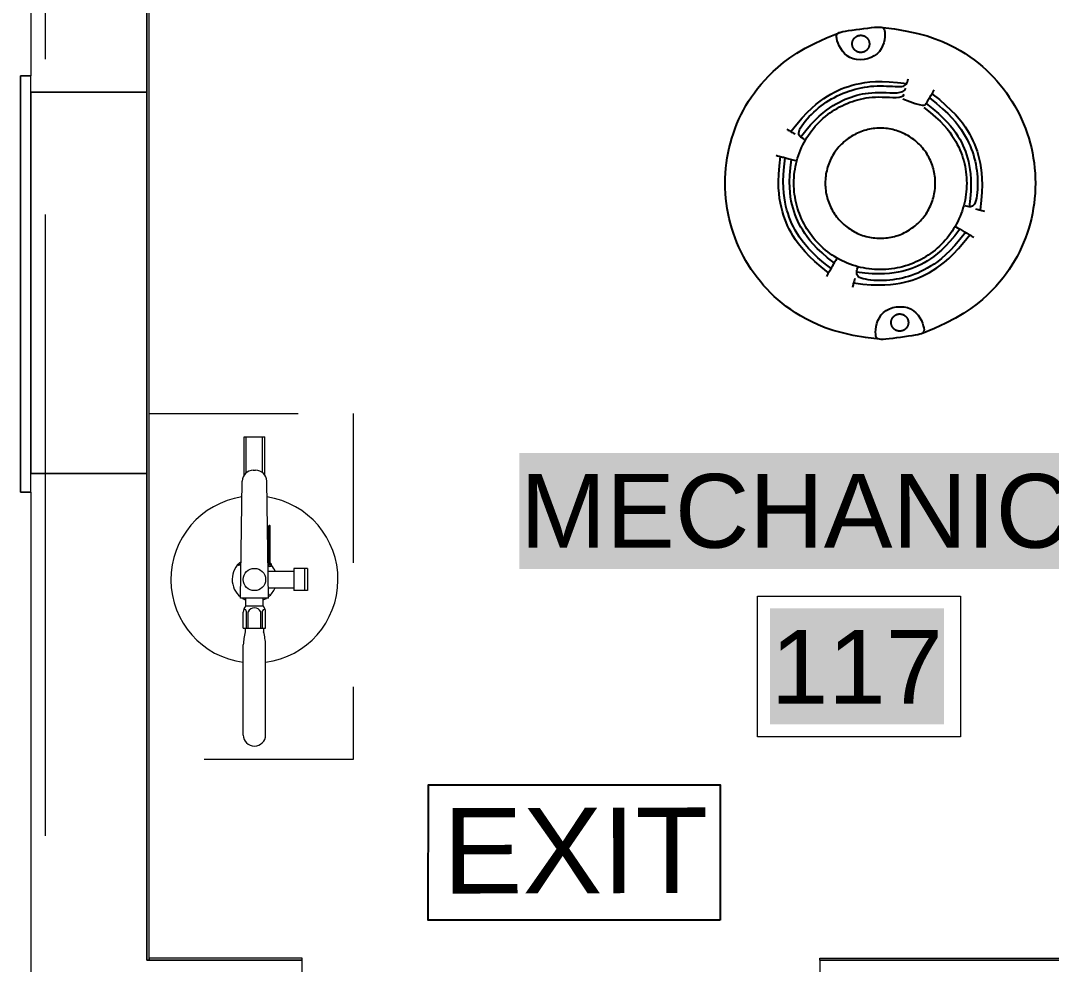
# Model space of a CAD drawing. Header units: inches. Extents: x 0.9 to 36.3, y 0.7 to 23.3.
# Drawn here: x 17.311 to 18.14, y 6.19 to 6.949 of the extents above; entities that cross this region are included whole.
import ezdxf

# ---------------------------------------------------------------- set-up
doc = ezdxf.new("R2010")
doc.units = ezdxf.units.IN
doc.linetypes.add('ACAD_ISO02W100', pattern=[15, 12, -3])
doc.layers.get('0').update_dxf_attribs({"color": 1})
doc.layers.add('Boarder for name', color=7, linetype='Continuous', lineweight=5, true_color=0x777777)
doc.layers.add('PDF_Geometry', color=7, linetype='Continuous', lineweight=9, true_color=0x777777)
for name, color, linetype in [('EXIT', 10, 'Continuous'), ('PDF_Text', 7, 'Continuous'), ('Smoke Detector', 40, 'Continuous')]:
    doc.layers.add(name, color=color, linetype=linetype)
doc.layers.add('Fire Extinguisher', color=12, linetype='Continuous', lineweight=15)
doc.layers.add('PDF_Solid Fills', color=7, linetype='Continuous', true_color=0xffffff)
doc.styles.add('PDF Arial', font='arial.ttf')
doc.styles.get("Standard").update_dxf_attribs({"font": 'arial.ttf'})

# ---------------------------------------------------------------- blocks, each defined once
blk = doc.blocks.new('Fire Extinguisher_top_dwgmodels.com')
at = {"color": 0}
for p, q in [((-111.65, 8), (-46.96, 8)), ((-34.87, 8), (-34.87, -8)), ((-34.87, 8), (-23.48, 8)), ((-13.51, -10), (-13.51, 10)), ((-13.51, 10), (70.6, 8.86)), ((10.31, 9.68), (10.31, 11.5)), ((10.66, 9.67), (10.66, 11.5)), ((74.98, 7.47), (102.49, 7.47)), ((102.49, 7.47), (102.49, -7.47)), ((-34.94, 6.6), (-37.6, 6.6)), ((-34.87, 4.55), (-23.19, 4.55)), ((-34.75, 5.68), (-23.19, 5.68)), ((-18.87, 6.28), (-18.87, -6.28)), ((-18.87, 6.28), (-13.51, 6.28)), ((76.72, 5.87), (102.49, 5.87)), ((78.49, 0.86), (78.49, -0.86)), ((-34.94, -6.6), (-37.6, -6.6)), ((-34.87, -4.55), (-23.19, -4.55)), ((-34.75, -5.68), (-23.19, -5.68)), ((-18.87, -6.28), (-13.51, -6.28)), ((76.72, -5.87), (102.49, -5.87)), ((-111.65, -8), (-46.96, -8)), ((-34.87, -8), (-23.48, -8)), ((-13.51, -10), (70.6, -8.86)), ((-6, -9.9), (-6, -28.4)), ((6, -9.73), (6, -28.4)), ((10.31, -9.69), (10.31, -9.68)), ((10.66, -9.93), (10.66, -9.67)), ((10.78, -10.15), (10.98, -9.86)), ((10.91, -10.42), (38.51, -10.42)), ((10.91, -11.22), (38.51, -11.22)), ((74.98, -7.47), (102.49, -7.47)), ((-8, -38), (-8, -28.4)), ((8, -28.4), (-8, -28.4)), ((8, -38), (8, -28.4)), ((-8, -36.1), (8, -36.1)), ((8, -38), (-8, -38))]:
    blk.add_line(p, q, dxfattribs=at)
blk.add_circle((0, 0), 8, dxfattribs=at)
for centre, radius, start, end in [((0, 0), 60, 8.63634, 172.33774), ((0, 0), 16, 37.06115, 141.38095), ((-111.65, 0), 8, 90, 270), ((-48.91, -37.02), 45.07, 75.45516, 87.51639), ((-23.63, 0.55), 7.45, 50.21268, 88.81165), ((-23.25, 7.65), 1.98, 271.9881, 358.95264), ((0, 0), 16, 147.62977, 156.90324), ((10.49, 11.46), 0.177, 14.08515, 165.91485), ((70.49, 0.86), 8, 0, 89.22105), ((-25.55, 0), 5.13, 297.45336, 62.54664), ((-48.91, 37.02), 45.07, 272.48361, 284.54484), ((-23.63, -0.55), 7.45, 271.18835, 309.78732), ((-23.25, -7.65), 1.98, 1.04736, 88.0119), ((0, 0), 16, 203.09676, 212.37023), ((70.49, -0.86), 8, 270.77895, 0), ((0, 0), 60, 187.66226, 351.36366), ((0, 0), 16, 218.61905, 247.97569), ((-11.23, -9.92), 0.819, 184.1848, 357.37311), ((0, 0), 16, 292.02431, 310.05582), ((10.49, -11.01), 1.25, 101.81013, 350.17322), ((10.49, -11.01), 0.907, 90, 346.38439), ((10.21, -9.68), 0.107, 282.29411, 2.93082), ((10.44, -9.88), 0.229, 277.22721, 346.97369), ((11.11, -10.82), 0.447, 116.56505, 243.43495), ((0, 0), 16, 312.00128, 315.45352), ((10.49, -11.01), 0.907, 40.29761, 70.77738), ((10.49, -11.01), 1.25, 27.96289, 66.6982), ((0, 0), 16, 319.34614, 322.93885), ((38.31, -10.82), 0.447, 296.56505, 63.43495)]:
    blk.add_arc(centre, radius, start, end, dxfattribs=at)

msp = doc.modelspace()

# ---------------------------------------------------------------- linework, layer by layer
at = {"layer": 'Boarder for name', "linetype": 'ByBlock'}
msp.add_lwpolyline([(17.90403, 6.48607), (18.06736, 6.48607), (18.06736, 6.37274), (17.90403, 6.37274)], close=True, dxfattribs=at)
at = {"layer": 'EXIT', "linetype": 'ByBlock', "ltscale": 0.001}
msp.add_lwpolyline([(17.87381, 6.22542), (17.639, 6.22542), (17.63915, 6.33408), (17.87396, 6.33408)], close=True, dxfattribs=at)
at = {"layer": 'Fire Extinguisher', "linetype": 'ACAD_ISO02W100', "ltscale": 0.01}
msp.add_lwpolyline([(17.41429, 6.35461), (17.41429, 6.63291), (17.57856, 6.63291), (17.57856, 6.35461)], close=True, dxfattribs=at)
at = {"layer": 'PDF_Geometry', "linetype": 'ByBlock'}
for points in [[(18.62258, 8.81631), (18.57258, 8.81631), (18.57258, 8.69298), (17.81761, 8.69298), (17.81761, 8.64465), (18.57258, 8.64465), (18.57258, 7.36137), (17.41262, 7.36137), (17.41262, 7.4947), (17.3193, 7.4947), (17.3193, 6.90472)], [(17.3193, 6.56973), (17.3193, 6.19308), (17.3193, 6.09975), (17.53762, 6.09975), (17.53762, 6.19308), (17.41262, 6.19308), (17.41262, 7.31137), (18.57258, 7.31137), (18.57258, 6.19308), (17.95427, 6.19308), (17.95427, 6.09975), (18.78757, 6.09975)], [(18.57091, 7.3097), (17.41262, 7.3097), (17.41262, 6.19308), (17.41262, 7.31137), (17.41262, 6.19308)], [(17.53762, 6.19308), (17.53762, 6.19475), (17.41429, 6.19475), (17.41429, 6.19308), (17.41262, 6.19308), (17.41429, 6.19308), (17.41429, 6.19475), (17.41429, 7.30804), (18.57091, 7.30804)], [(17.33096, 6.91805), (17.33096, 7.04305)], [(17.3193, 6.56973), (17.31096, 6.56973), (17.31096, 6.90472), (17.3193, 6.90472)], [(17.3193, 6.89139), (17.41262, 6.89139), (17.3193, 6.89139), (17.3193, 6.58473), (17.41262, 6.58473), (17.3193, 6.58473)], [(17.41262, 6.58473), (17.41262, 6.89139), (17.41262, 6.58473)], [(17.33096, 6.29308), (17.33096, 6.79306)], [(17.41262, 6.19308), (17.53762, 6.19308), (17.41262, 6.19308)], [(17.53762, 6.19308), (17.53762, 6.19308)], [(18.57258, 6.19308), (17.95427, 6.19308), (17.95427, 6.19475), (18.57091, 6.19475)], [(18.57258, 6.19308), (17.95427, 6.19308), (18.57091, 6.19308)], [(17.95427, 6.19308), (17.95427, 6.19308)]]:
    msp.add_lwpolyline(points, dxfattribs=at)
for points in [[(17.3193, 6.56973), (17.3193, 6.90472), (17.31096, 6.90472), (17.31096, 6.56973)], [(17.31096, 6.59473), (17.31096, 6.88139)], [(17.41262, 6.88139), (17.41262, 6.59473)]]:
    msp.add_lwpolyline(points, close=True, dxfattribs=at)
at = {"layer": 'PDF_Solid Fills', "linetype": 'ByBlock', "transparency": 33554559}
for points in [[(17.71237, 6.50774), (18.25568, 6.50774), (17.71237, 6.60107), (18.25568, 6.60107)], [(17.91403, 6.38274), (18.05402, 6.38274), (17.91403, 6.47607), (18.05402, 6.47607)]]:
    msp.add_solid(points, dxfattribs=at)
at = {"layer": 'Smoke Detector', "linetype": 'ByBlock'}
for points in [[(18.00022, 6.92222), (17.99797, 6.92057), (17.99541, 6.91927), (17.99262, 6.91832), (17.98969, 6.91775), (17.9867, 6.91755), (17.98376, 6.91774), (17.98095, 6.91833), (17.97836, 6.91934), (17.97606, 6.92076), (17.97406, 6.92251), (17.97235, 6.92449), (17.97092, 6.92662), (17.96975, 6.92879), (17.96885, 6.93091), (17.96819, 6.93289), (17.96776, 6.93463), (17.96757, 6.93605), (17.96763, 6.93719), (17.96797, 6.93809), (17.96862, 6.93879), (17.96959, 6.93934), (17.97092, 6.93979), (17.97264, 6.94018), (17.97477, 6.94056), (17.97731, 6.94097), (17.98017, 6.9414), (17.98326, 6.94184), (17.98646, 6.94227), (17.98966, 6.94268), (17.99275, 6.94305), (17.99564, 6.94338), (17.99819, 6.94364), (18.00035, 6.94383), (18.00211, 6.94389), (18.00351, 6.9438), (18.00459, 6.94352), (18.0054, 6.94301), (18.00596, 6.94224), (18.00631, 6.94115), (18.00649, 6.93973), (18.00653, 6.93794), (18.00641, 6.93586), (18.00608, 6.93357), (18.00552, 6.93117), (18.00469, 6.92875), (18.00355, 6.92639), (18.00207, 6.92418)], [(17.99057, 6.93631), (17.99076, 6.93619), (17.99095, 6.93607), (17.99114, 6.93594), (17.99132, 6.93581), (17.9915, 6.93567), (17.99167, 6.93552), (17.99184, 6.93537), (17.992, 6.93521), (17.99216, 6.93505), (17.99231, 6.93488), (17.99246, 6.93471), (17.9926, 6.93453), (17.99273, 6.93435), (17.99286, 6.93416), (17.99299, 6.93397), (17.9931, 6.93378), (17.99321, 6.93358), (17.99332, 6.93338), (17.99341, 6.93317), (17.9935, 6.93296), (17.99359, 6.93275), (17.99366, 6.93254), (17.99373, 6.93233), (17.99379, 6.93211), (17.99385, 6.93189), (17.9939, 6.93167), (17.99394, 6.93144), (17.99397, 6.93122), (17.994, 6.93099), (17.99401, 6.93077), (17.99403, 6.93054), (17.99403, 6.93032), (17.99403, 6.93009), (17.99401, 6.92986), (17.994, 6.92964), (17.99397, 6.92941), (17.99394, 6.92919), (17.9939, 6.92897), (17.99385, 6.92875), (17.99379, 6.92853), (17.99373, 6.92831), (17.99366, 6.92809), (17.99359, 6.92788), (17.9935, 6.92767), (17.99341, 6.92746), (17.99332, 6.92726), (17.99321, 6.92706), (17.9931, 6.92686), (17.99299, 6.92666), (17.99286, 6.92647), (17.99273, 6.92629), (17.9926, 6.9261), (17.99246, 6.92593), (17.99231, 6.92575), (17.99216, 6.92559), (17.992, 6.92542), (17.99184, 6.92527), (17.99167, 6.92511), (17.9915, 6.92497), (17.99132, 6.92483), (17.99114, 6.92469), (17.99095, 6.92456), (17.99076, 6.92444), (17.99057, 6.92432), (17.99037, 6.92421), (17.99017, 6.92411), (17.98997, 6.92401), (17.98976, 6.92392), (17.98955, 6.92384), (17.98933, 6.92376), (17.98912, 6.9237), (17.9889, 6.92363), (17.98868, 6.92358), (17.98846, 6.92353), (17.98824, 6.92349), (17.98801, 6.92346), (17.98779, 6.92343), (17.98756, 6.92341), (17.98734, 6.9234), (17.98711, 6.9234), (17.98688, 6.9234), (17.98666, 6.92341), (17.98643, 6.92343), (17.98621, 6.92346), (17.98598, 6.92349), (17.98576, 6.92353), (17.98554, 6.92358), (17.98532, 6.92363), (17.9851, 6.9237), (17.98489, 6.92376), (17.98467, 6.92384), (17.98446, 6.92392), (17.98425, 6.92401), (17.98405, 6.92411), (17.98385, 6.92421), (17.98365, 6.92432), (17.98346, 6.92444), (17.98327, 6.92456), (17.98308, 6.92469), (17.9829, 6.92483), (17.98272, 6.92497), (17.98255, 6.92511), (17.98238, 6.92527), (17.98222, 6.92542), (17.98206, 6.92559), (17.98191, 6.92575), (17.98176, 6.92593), (17.98162, 6.9261), (17.98149, 6.92629), (17.98136, 6.92647), (17.98123, 6.92666), (17.98112, 6.92686), (17.98101, 6.92706), (17.9809, 6.92726), (17.98081, 6.92746), (17.98072, 6.92767), (17.98063, 6.92788), (17.98056, 6.92809), (17.98049, 6.92831), (17.98043, 6.92853), (17.98037, 6.92875), (17.98032, 6.92897), (17.98028, 6.92919), (17.98025, 6.92941), (17.98022, 6.92964), (17.98021, 6.92986), (17.98019, 6.93009), (17.98019, 6.93032), (17.98019, 6.93054), (17.98021, 6.93077), (17.98022, 6.93099), (17.98025, 6.93122), (17.98028, 6.93144), (17.98032, 6.93167), (17.98037, 6.93189), (17.98043, 6.93211), (17.98049, 6.93233), (17.98056, 6.93254), (17.98063, 6.93275), (17.98072, 6.93296), (17.98081, 6.93317), (17.9809, 6.93338), (17.98101, 6.93358), (17.98112, 6.93378), (17.98123, 6.93397), (17.98136, 6.93416), (17.98149, 6.93435), (17.98162, 6.93453), (17.98176, 6.93471), (17.98191, 6.93488), (17.98206, 6.93505), (17.98222, 6.93521), (17.98238, 6.93537), (17.98255, 6.93552), (17.98272, 6.93567), (17.9829, 6.93581), (17.98308, 6.93594), (17.98327, 6.93607), (17.98346, 6.93619), (17.98365, 6.93631), (17.98385, 6.93642), (17.98405, 6.93652), (17.98425, 6.93662), (17.98446, 6.93671), (17.98467, 6.93679), (17.98489, 6.93687), (17.9851, 6.93694), (17.98532, 6.937), (17.98554, 6.93706), (17.98576, 6.9371), (17.98598, 6.93714), (17.98621, 6.93718), (17.98643, 6.9372), (17.98666, 6.93722), (17.98688, 6.93723), (17.98711, 6.93724), (17.98734, 6.93723), (17.98756, 6.93722), (17.98779, 6.9372), (17.98801, 6.93718), (17.98824, 6.93714), (17.98846, 6.9371), (17.98868, 6.93706), (17.9889, 6.937), (17.98912, 6.93694), (17.98933, 6.93687), (17.98955, 6.93679), (17.98976, 6.93671), (17.98997, 6.93662), (17.99017, 6.93652), (17.99037, 6.93642)], [(17.96002, 6.82968), (17.95966, 6.82827), (17.95936, 6.82685), (17.9591, 6.82543), (17.95889, 6.824), (17.95872, 6.82256), (17.9586, 6.82111), (17.95853, 6.81966), (17.95851, 6.81822), (17.95853, 6.81677), (17.9586, 6.81532), (17.95872, 6.81388), (17.95889, 6.81244), (17.9591, 6.811), (17.95936, 6.80958), (17.95966, 6.80816), (17.96002, 6.80675), (17.96041, 6.80536), (17.96086, 6.80398), (17.96135, 6.80262), (17.96188, 6.80127), (17.96245, 6.79994), (17.96307, 6.79863), (17.96374, 6.79734), (17.96444, 6.79607), (17.96518, 6.79483), (17.96597, 6.79361), (17.9668, 6.79242), (17.96766, 6.79126), (17.96856, 6.79012), (17.9695, 6.78902), (17.97047, 6.78794), (17.97148, 6.7869), (17.97252, 6.7859), (17.97359, 6.78492), (17.9747, 6.78398), (17.97583, 6.78308), (17.977, 6.78222), (17.97819, 6.7814), (17.97941, 6.78061), (17.98065, 6.77987), (17.98192, 6.77916), (17.9832, 6.7785), (17.98451, 6.77788), (17.98584, 6.7773), (17.98719, 6.77677), (17.98856, 6.77628), (17.98994, 6.77584), (17.99133, 6.77544), (17.99273, 6.77509), (17.99415, 6.77478), (17.99558, 6.77452), (17.99701, 6.77431), (17.99845, 6.77415), (17.99989, 6.77403), (18.00134, 6.77396), (18.00279, 6.77393), (18.00424, 6.77396), (18.00569, 6.77403), (18.00713, 6.77415), (18.00857, 6.77431), (18.01, 6.77452), (18.01143, 6.77478), (18.01285, 6.77509), (18.01425, 6.77544), (18.01565, 6.77584), (18.01702, 6.77628), (18.01839, 6.77677), (18.01974, 6.7773), (18.02107, 6.77788), (18.02238, 6.7785), (18.02367, 6.77916), (18.02493, 6.77987), (18.02617, 6.78061), (18.02739, 6.7814), (18.02858, 6.78222), (18.02975, 6.78308), (18.03088, 6.78398), (18.03199, 6.78492), (18.03306, 6.7859), (18.0341, 6.7869), (18.03511, 6.78794), (18.03608, 6.78902), (18.03702, 6.79012), (18.03792, 6.79126), (18.03879, 6.79242), (18.03961, 6.79361), (18.0404, 6.79483), (18.04114, 6.79607), (18.04184, 6.79734), (18.04251, 6.79863), (18.04313, 6.79994), (18.0437, 6.80127), (18.04423, 6.80262), (18.04472, 6.80398), (18.04517, 6.80536), (18.04556, 6.80675), (18.04592, 6.80816), (18.04622, 6.80958), (18.04648, 6.811), (18.04669, 6.81244), (18.04686, 6.81388), (18.04698, 6.81532), (18.04705, 6.81677), (18.04707, 6.81822), (18.04705, 6.81966), (18.04698, 6.82111), (18.04686, 6.82256), (18.04669, 6.824), (18.04648, 6.82543), (18.04622, 6.82685), (18.04592, 6.82827), (18.04556, 6.82968), (18.04517, 6.83107), (18.04472, 6.83245), (18.04423, 6.83381), (18.0437, 6.83516), (18.04313, 6.83649), (18.04251, 6.8378), (18.04184, 6.83909), (18.04114, 6.84036), (18.0404, 6.8416), (18.03961, 6.84282), (18.03879, 6.84401), (18.03792, 6.84517), (18.03702, 6.84631), (18.03608, 6.84741), (18.03511, 6.84849), (18.0341, 6.84953), (18.03306, 6.85054), (18.03199, 6.85151), (18.03088, 6.85245), (18.02975, 6.85335), (18.02858, 6.85421), (18.02739, 6.85504), (18.02617, 6.85582), (18.02493, 6.85657), (18.02367, 6.85727), (18.02238, 6.85793), (18.02107, 6.85855), (18.01974, 6.85913), (18.01839, 6.85966), (18.01702, 6.86015), (18.01565, 6.86059), (18.01425, 6.86099), (18.01285, 6.86134), (18.01143, 6.86165), (18.01, 6.86191), (18.00857, 6.86212), (18.00713, 6.86229), (18.00569, 6.8624), (18.00424, 6.86248), (18.00279, 6.8625), (18.00134, 6.86248), (17.99989, 6.8624), (17.99845, 6.86229), (17.99701, 6.86212), (17.99558, 6.86191), (17.99415, 6.86165), (17.99273, 6.86134), (17.99133, 6.86099), (17.98994, 6.86059), (17.98856, 6.86015), (17.98719, 6.85966), (17.98584, 6.85913), (17.98451, 6.85855), (17.9832, 6.85793), (17.98192, 6.85727), (17.98065, 6.85657), (17.97941, 6.85582), (17.97819, 6.85504), (17.977, 6.85421), (17.97583, 6.85335), (17.9747, 6.85245), (17.97359, 6.85151), (17.97252, 6.85054), (17.97148, 6.84953), (17.97047, 6.84849), (17.9695, 6.84741), (17.96856, 6.84631), (17.96766, 6.84517), (17.9668, 6.84401), (17.96597, 6.84282), (17.96518, 6.8416), (17.96444, 6.84036), (17.96374, 6.83909), (17.96307, 6.8378), (17.96245, 6.83649), (17.96188, 6.83516), (17.96135, 6.83381), (17.96086, 6.83245), (17.96041, 6.83107)], [(18.00536, 6.71421), (18.00761, 6.71586), (18.01017, 6.71716), (18.01296, 6.71811), (18.01589, 6.71869), (18.01888, 6.71889), (18.02182, 6.71869), (18.02463, 6.7181), (18.02722, 6.71709), (18.02952, 6.71567), (18.03152, 6.71393), (18.03323, 6.71194), (18.03466, 6.70981), (18.03583, 6.70764), (18.03673, 6.70552), (18.03739, 6.70354), (18.03782, 6.7018), (18.03801, 6.70038), (18.03795, 6.69924), (18.03761, 6.69834), (18.03696, 6.69764), (18.03599, 6.69709), (18.03466, 6.69665), (18.03294, 6.69625), (18.03081, 6.69587), (18.02827, 6.69546), (18.02541, 6.69503), (18.02232, 6.6946), (18.01912, 6.69416), (18.01592, 6.69375), (18.01283, 6.69338), (18.00994, 6.69305), (18.00739, 6.69279), (18.00523, 6.69261), (18.00347, 6.69254), (18.00207, 6.69263), (18.00099, 6.69291), (18.00018, 6.69342), (17.99963, 6.69419), (17.99927, 6.69528), (17.99909, 6.69671), (17.99905, 6.69849), (17.99917, 6.70058), (17.9995, 6.70286), (18.00006, 6.70526), (18.00089, 6.70768), (18.00203, 6.71004), (18.00351, 6.71225)], [(18.02515, 6.70432), (18.02509, 6.70411), (18.02502, 6.70389), (18.02495, 6.70368), (18.02486, 6.70347), (18.02477, 6.70326), (18.02468, 6.70305), (18.02457, 6.70285), (18.02446, 6.70266), (18.02435, 6.70246), (18.02422, 6.70227), (18.02409, 6.70208), (18.02396, 6.7019), (18.02382, 6.70173), (18.02367, 6.70155), (18.02352, 6.70138), (18.02336, 6.70122), (18.0232, 6.70106), (18.02303, 6.70091), (18.02286, 6.70077), (18.02268, 6.70063), (18.0225, 6.70049), (18.02231, 6.70036), (18.02212, 6.70024), (18.02193, 6.70012), (18.02173, 6.70001), (18.02153, 6.69991), (18.02133, 6.69981), (18.02112, 6.69972), (18.02091, 6.69964), (18.02069, 6.69956), (18.02048, 6.69949), (18.02026, 6.69943), (18.02004, 6.69938), (18.01982, 6.69933), (18.0196, 6.69929), (18.01937, 6.69925), (18.01915, 6.69923), (18.01892, 6.69921), (18.0187, 6.6992), (18.01847, 6.6992), (18.01824, 6.6992), (18.01802, 6.69921), (18.01779, 6.69923), (18.01757, 6.69925), (18.01734, 6.69929), (18.01712, 6.69933), (18.0169, 6.69938), (18.01668, 6.69943), (18.01646, 6.69949), (18.01625, 6.69956), (18.01603, 6.69964), (18.01582, 6.69972), (18.01561, 6.69981), (18.01541, 6.69991), (18.01521, 6.70001), (18.01501, 6.70012), (18.01482, 6.70024), (18.01463, 6.70036), (18.01444, 6.70049), (18.01426, 6.70063), (18.01408, 6.70077), (18.01391, 6.70091), (18.01374, 6.70106), (18.01358, 6.70122), (18.01342, 6.70138), (18.01327, 6.70155), (18.01312, 6.70173), (18.01298, 6.7019), (18.01285, 6.70208), (18.01272, 6.70227), (18.01259, 6.70246), (18.01248, 6.70266), (18.01237, 6.70285), (18.01226, 6.70305), (18.01217, 6.70326), (18.01208, 6.70347), (18.01199, 6.70368), (18.01192, 6.70389), (18.01185, 6.70411), (18.01179, 6.70432), (18.01173, 6.70454), (18.01168, 6.70476), (18.01164, 6.70499), (18.01161, 6.70521), (18.01158, 6.70544), (18.01157, 6.70566), (18.01155, 6.70589), (18.01155, 6.70611), (18.01155, 6.70634), (18.01157, 6.70657), (18.01158, 6.70679), (18.01161, 6.70702), (18.01164, 6.70724), (18.01168, 6.70746), (18.01173, 6.70769), (18.01179, 6.70791), (18.01185, 6.70812), (18.01192, 6.70834), (18.01199, 6.70855), (18.01208, 6.70876), (18.01217, 6.70897), (18.01226, 6.70918), (18.01237, 6.70938), (18.01248, 6.70957), (18.01259, 6.70977), (18.01272, 6.70996), (18.01285, 6.71015), (18.01298, 6.71033), (18.01312, 6.7105), (18.01327, 6.71068), (18.01342, 6.71084), (18.01358, 6.71101), (18.01374, 6.71116), (18.01391, 6.71132), (18.01408, 6.71146), (18.01426, 6.7116), (18.01444, 6.71174), (18.01463, 6.71187), (18.01482, 6.71199), (18.01501, 6.71211), (18.01521, 6.71222), (18.01541, 6.71232), (18.01561, 6.71242), (18.01582, 6.71251), (18.01603, 6.71259), (18.01625, 6.71267), (18.01646, 6.71274), (18.01668, 6.7128), (18.0169, 6.71285), (18.01712, 6.7129), (18.01734, 6.71294), (18.01757, 6.71297), (18.01779, 6.713), (18.01802, 6.71302), (18.01824, 6.71303), (18.01847, 6.71303), (18.0187, 6.71303), (18.01892, 6.71302), (18.01915, 6.713), (18.01937, 6.71297), (18.0196, 6.71294), (18.01982, 6.7129), (18.02004, 6.71285), (18.02026, 6.7128), (18.02048, 6.71274), (18.02069, 6.71267), (18.02091, 6.71259), (18.02112, 6.71251), (18.02133, 6.71242), (18.02153, 6.71232), (18.02173, 6.71222), (18.02193, 6.71211), (18.02212, 6.71199), (18.02231, 6.71187), (18.0225, 6.71174), (18.02268, 6.7116), (18.02286, 6.71146), (18.02303, 6.71132), (18.0232, 6.71116), (18.02336, 6.71101), (18.02352, 6.71084), (18.02367, 6.71068), (18.02382, 6.7105), (18.02396, 6.71033), (18.02409, 6.71015), (18.02422, 6.70996), (18.02435, 6.70977), (18.02446, 6.70957), (18.02457, 6.70938), (18.02468, 6.70918), (18.02477, 6.70897), (18.02486, 6.70876), (18.02495, 6.70855), (18.02502, 6.70834), (18.02509, 6.70812), (18.02515, 6.70791), (18.02521, 6.70769), (18.02526, 6.70746), (18.0253, 6.70724), (18.02533, 6.70702), (18.02536, 6.70679), (18.02537, 6.70657), (18.02539, 6.70634), (18.02539, 6.70611), (18.02539, 6.70589), (18.02537, 6.70566), (18.02536, 6.70544), (18.02533, 6.70521), (18.0253, 6.70499), (18.02526, 6.70476), (18.02521, 6.70454)]]:
    msp.add_lwpolyline(points, close=True, dxfattribs=at)
for points in [[(18.00281, 6.94385), (18.01427, 6.94235), (18.02426, 6.94064), (18.03294, 6.93873), (18.04049, 6.93667), (18.04708, 6.93447), (18.05285, 6.93217), (18.058, 6.92979), (18.06266, 6.92737), (18.06701, 6.92492), (18.07107, 6.92245), (18.07488, 6.91993), (18.07846, 6.91737), (18.08184, 6.91476), (18.08505, 6.91208), (18.08811, 6.90932), (18.09105, 6.90648), (18.09389, 6.90354), (18.09664, 6.90052), (18.09928, 6.8974), (18.10182, 6.8942), (18.10425, 6.89092), (18.10658, 6.88756), (18.10879, 6.88413), (18.11089, 6.88063), (18.11287, 6.87706), (18.11474, 6.87342), (18.11649, 6.86973), (18.11811, 6.86598), (18.11961, 6.86218), (18.12099, 6.85834), (18.12224, 6.85445), (18.12336, 6.85052), (18.12435, 6.84656), (18.12521, 6.84257), (18.12594, 6.83855), (18.12654, 6.83451), (18.12701, 6.83045), (18.12735, 6.82638), (18.12755, 6.8223), (18.12761, 6.81822), (18.12755, 6.81413), (18.12735, 6.81005), (18.12701, 6.80598), (18.12654, 6.80192), (18.12594, 6.79788), (18.12521, 6.79386), (18.12435, 6.78987), (18.12336, 6.78591), (18.12224, 6.78198), (18.12099, 6.77809), (18.11961, 6.77425), (18.11811, 6.77045), (18.11649, 6.7667), (18.11474, 6.76301), (18.11287, 6.75937), (18.11089, 6.7558), (18.10879, 6.7523), (18.10654, 6.74884), (18.10414, 6.74542), (18.10155, 6.74202), (18.09875, 6.73862), (18.09572, 6.73521), (18.09243, 6.73177), (18.08887, 6.72828), (18.08499, 6.72473), (18.08065, 6.72111), (18.07569, 6.7174), (18.06995, 6.71359), (18.06327, 6.70967), (18.05549, 6.70562), (18.04645, 6.70143), (18.03599, 6.69709)], [(18.00207, 6.69263), (17.99085, 6.69411), (17.98103, 6.69581), (17.97247, 6.69771), (17.965, 6.69977), (17.95847, 6.70197), (17.95272, 6.70427), (17.94758, 6.70664), (17.94292, 6.70906), (17.93858, 6.71151), (17.93451, 6.71399), (17.9307, 6.7165), (17.92712, 6.71906), (17.92374, 6.72167), (17.92053, 6.72435), (17.91747, 6.72711), (17.91453, 6.72995), (17.91169, 6.73289), (17.90894, 6.73591), (17.9063, 6.73903), (17.90376, 6.74223), (17.90133, 6.74551), (17.899, 6.74887), (17.89679, 6.7523), (17.89469, 6.7558), (17.89271, 6.75937), (17.89084, 6.76301), (17.88909, 6.7667), (17.88747, 6.77045), (17.88597, 6.77425), (17.88459, 6.77809), (17.88334, 6.78198), (17.88222, 6.78591), (17.88123, 6.78987), (17.88037, 6.79386), (17.87964, 6.79788), (17.87904, 6.80192), (17.87857, 6.80598), (17.87824, 6.81005), (17.87803, 6.81413), (17.87797, 6.81822), (17.87803, 6.8223), (17.87824, 6.82638), (17.87857, 6.83045), (17.87904, 6.83451), (17.87964, 6.83855), (17.88037, 6.84257), (17.88123, 6.84656), (17.88222, 6.85052), (17.88334, 6.85445), (17.88459, 6.85834), (17.88597, 6.86218), (17.88747, 6.86598), (17.88909, 6.86973), (17.89084, 6.87342), (17.89271, 6.87706), (17.89469, 6.88063), (17.89679, 6.88413), (17.89904, 6.88759), (17.90144, 6.89101), (17.90403, 6.89441), (17.90683, 6.89781), (17.90986, 6.90122), (17.91315, 6.90466), (17.91671, 6.90815), (17.92059, 6.9117), (17.92494, 6.91533), (17.92993, 6.91904), (17.93571, 6.92287), (17.94247, 6.92682), (17.95037, 6.93091), (17.95958, 6.93515), (17.97026, 6.93956)], [(17.94188, 6.85338), (17.94071, 6.85406), (17.93967, 6.85472), (17.93878, 6.85538), (17.93805, 6.85609), (17.93752, 6.85686), (17.93722, 6.85774), (17.93716, 6.85875), (17.93739, 6.85992), (17.9379, 6.86128), (17.93868, 6.86281), (17.93971, 6.86446), (17.94095, 6.86622), (17.94236, 6.86805), (17.94393, 6.86991), (17.94562, 6.87177), (17.9474, 6.87361), (17.94924, 6.87539), (17.95114, 6.87711), (17.95309, 6.87877), (17.9551, 6.88036), (17.95716, 6.88189), (17.95927, 6.88335), (17.96142, 6.88474), (17.96362, 6.88606), (17.96586, 6.8873), (17.96814, 6.88847), (17.97046, 6.88957), (17.97281, 6.89059), (17.9752, 6.89153), (17.97761, 6.89239), (17.98005, 6.89318), (17.98252, 6.89388), (17.985, 6.89451), (17.98751, 6.89505), (17.99003, 6.89551), (17.99257, 6.89588), (17.99511, 6.89617), (17.99767, 6.89638), (18.00023, 6.89651), (18.00279, 6.89655), (18.00535, 6.89651), (18.00787, 6.89642), (18.01031, 6.89629), (18.01265, 6.89616), (18.01483, 6.89606), (18.01684, 6.896), (18.01861, 6.89602), (18.02013, 6.89614), (18.02137, 6.89639), (18.02235, 6.89677), (18.02311, 6.89729), (18.02371, 6.89794), (18.02418, 6.89875), (18.02457, 6.8997), (18.02491, 6.90081), (18.02526, 6.90207)], [(17.93081, 6.85977), (17.93556, 6.86575), (17.93991, 6.87083), (17.94392, 6.87512), (17.94763, 6.87872), (17.95108, 6.88173), (17.9543, 6.88426), (17.95735, 6.88641), (17.96027, 6.88827), (17.9631, 6.88994), (17.96587, 6.89145), (17.96862, 6.8928), (17.97139, 6.89402), (17.97421, 6.89511), (17.97711, 6.8961), (17.98014, 6.897), (17.98332, 6.89782), (17.9867, 6.89856), (17.99037, 6.8992), (17.99444, 6.8997), (17.99901, 6.9), (18.00418, 6.90008), (18.01005, 6.89988), (18.01672, 6.89936), (18.0243, 6.89849)], [(17.93864, 6.85525), (17.94287, 6.86058), (17.94675, 6.86511), (17.95033, 6.86893), (17.95363, 6.87214), (17.9567, 6.87483), (17.95958, 6.87708), (17.9623, 6.87899), (17.9649, 6.88065), (17.96741, 6.88214), (17.96986, 6.88348), (17.97226, 6.88468), (17.97461, 6.88575), (17.97693, 6.8867), (17.97923, 6.88754), (17.98153, 6.88829), (17.98384, 6.88895), (17.98616, 6.88953), (17.98853, 6.89004), (17.99095, 6.89046), (17.99343, 6.89079), (17.996, 6.89104), (17.99867, 6.8912), (18.00146, 6.89127), (18.00439, 6.89124), (18.00744, 6.89112), (18.01052, 6.891), (18.01353, 6.89094), (18.01634, 6.89105), (18.01883, 6.89139), (18.0209, 6.89207), (18.02243, 6.89316), (18.0233, 6.89475)], [(18.02099, 6.88616), (18.02664, 6.88391), (18.03096, 6.88237), (18.03416, 6.88144), (18.03642, 6.88101), (18.03792, 6.88098), (18.03886, 6.88126), (18.03942, 6.88173), (18.03979, 6.8823), (18.04012, 6.88288), (18.04046, 6.88346), (18.04079, 6.88403), (18.04112, 6.8846), (18.04145, 6.88518), (18.04179, 6.88576), (18.04212, 6.88634), (18.04246, 6.88693), (18.04281, 6.88753), (18.04317, 6.88816), (18.04356, 6.88883), (18.04398, 6.88956), (18.04444, 6.89036), (18.04496, 6.89126), (18.04554, 6.89226), (18.0462, 6.8934)], [(18.03796, 6.87913), (18.04301, 6.87511), (18.04732, 6.87143), (18.05095, 6.86803), (18.054, 6.8649), (18.05655, 6.86198), (18.05869, 6.85925), (18.0605, 6.85667), (18.06208, 6.8542), (18.06349, 6.85181), (18.06476, 6.84948), (18.0659, 6.84721), (18.06692, 6.84498), (18.06782, 6.84277), (18.06862, 6.84059), (18.06933, 6.8384), (18.06996, 6.83621), (18.07051, 6.83401), (18.07099, 6.83178), (18.0714, 6.82954), (18.07173, 6.82729), (18.07199, 6.82503), (18.07218, 6.82276), (18.07229, 6.82049), (18.07233, 6.81822), (18.07229, 6.81594), (18.07218, 6.81367), (18.07199, 6.8114), (18.07173, 6.80914), (18.0714, 6.80689), (18.07099, 6.80465), (18.07051, 6.80243), (18.06996, 6.80022), (18.06933, 6.79803), (18.06864, 6.79586), (18.06787, 6.79372), (18.06703, 6.79161), (18.06613, 6.78952), (18.06516, 6.78746), (18.06412, 6.78544), (18.06301, 6.78345), (18.06184, 6.7815), (18.06061, 6.77958), (18.05931, 6.77771), (18.05796, 6.77588), (18.05654, 6.7741), (18.05507, 6.77237), (18.05354, 6.77068), (18.05196, 6.76905), (18.05033, 6.76746), (18.04864, 6.76593), (18.0469, 6.76446), (18.04512, 6.76305), (18.04329, 6.76169), (18.04142, 6.7604), (18.03951, 6.75916), (18.03756, 6.75799), (18.03557, 6.75689), (18.03355, 6.75585), (18.03149, 6.75488), (18.0294, 6.75397), (18.02728, 6.75314), (18.02514, 6.75237), (18.02298, 6.75167), (18.02079, 6.75105), (18.01858, 6.75049), (18.01636, 6.75001), (18.01412, 6.74961), (18.01187, 6.74927), (18.00961, 6.74901), (18.00734, 6.74883), (18.00507, 6.74872), (18.00279, 6.74868), (18.00052, 6.74872), (17.99824, 6.74883), (17.99597, 6.74901), (17.99371, 6.74927), (17.99146, 6.74961), (17.98922, 6.75001), (17.987, 6.75049), (17.98479, 6.75105), (17.9826, 6.75167), (17.98044, 6.75237), (17.9783, 6.75314), (17.97618, 6.75397), (17.97409, 6.75488), (17.97203, 6.75585), (17.97001, 6.75689), (17.96802, 6.75799), (17.96607, 6.75916), (17.96416, 6.7604), (17.96229, 6.76169), (17.96046, 6.76305), (17.95868, 6.76446), (17.95694, 6.76593), (17.95525, 6.76746), (17.95362, 6.76905), (17.95204, 6.77068), (17.95051, 6.77237), (17.94904, 6.7741), (17.94762, 6.77588), (17.94627, 6.77771), (17.94497, 6.77958), (17.94374, 6.7815), (17.94257, 6.78345), (17.94146, 6.78544), (17.94042, 6.78746), (17.93945, 6.78952), (17.93855, 6.79161), (17.93771, 6.79372), (17.93694, 6.79586), (17.93625, 6.79803), (17.93562, 6.80022), (17.93507, 6.80243), (17.93459, 6.80465), (17.93418, 6.80689), (17.93385, 6.80914), (17.93359, 6.8114), (17.9334, 6.81367), (17.93329, 6.81594), (17.93325, 6.81822), (17.93329, 6.82049), (17.9334, 6.82276), (17.93359, 6.82503), (17.93385, 6.82729), (17.93418, 6.82954), (17.93459, 6.83178), (17.93507, 6.83401), (17.93562, 6.83621), (17.93625, 6.8384), (17.93694, 6.84057), (17.93771, 6.84271), (17.93855, 6.84483), (17.93945, 6.84691), (17.94042, 6.84897), (17.94146, 6.851), (17.94257, 6.85298), (17.94374, 6.85494), (17.94497, 6.85685), (17.94627, 6.85872), (17.94762, 6.86055), (17.94904, 6.86233), (17.95051, 6.86406), (17.95204, 6.86575), (17.95362, 6.86739), (17.95525, 6.86897), (17.95694, 6.8705), (17.95868, 6.87197), (17.96046, 6.87338), (17.96229, 6.87474), (17.96416, 6.87603), (17.96607, 6.87727), (17.96802, 6.87844), (17.97001, 6.87954), (17.97203, 6.88058), (17.97409, 6.88155), (17.97618, 6.88246), (17.9783, 6.8833), (17.98044, 6.88406), (17.9826, 6.88476), (17.98479, 6.88538), (17.987, 6.88594), (17.98925, 6.88641), (17.99154, 6.88681), (17.9939, 6.88713), (17.99634, 6.88737), (17.99888, 6.88752), (18.00153, 6.88758), (18.00431, 6.88755), (18.0072, 6.88744), (18.01013, 6.88731), (18.01297, 6.88721), (18.01562, 6.88723), (18.01795, 6.88743), (18.01986, 6.88787), (18.02124, 6.88863), (18.02196, 6.88976)], [(18.04241, 6.88684), (18.0481, 6.88231), (18.05295, 6.87816), (18.05704, 6.87434), (18.06047, 6.8708), (18.06335, 6.86752), (18.06576, 6.86444), (18.06781, 6.86153), (18.06958, 6.85875), (18.07117, 6.85606), (18.0726, 6.85344), (18.07389, 6.85088), (18.07503, 6.84836), (18.07605, 6.84588), (18.07695, 6.84342), (18.07775, 6.84096), (18.07846, 6.83849), (18.07908, 6.836), (18.07962, 6.8335), (18.08008, 6.83098), (18.08046, 6.82844), (18.08075, 6.82589), (18.08096, 6.82334), (18.08108, 6.82078), (18.08113, 6.81822), (18.08108, 6.81566), (18.08096, 6.81315), (18.08075, 6.81072), (18.08046, 6.80843), (18.0801, 6.80631), (18.07965, 6.80442), (18.07913, 6.80278), (18.07853, 6.80146), (18.07786, 6.80047), (18.0771, 6.7998), (18.07627, 6.79939), (18.07535, 6.79922), (18.07434, 6.79923), (18.07323, 6.7994), (18.07203, 6.79967), (18.07073, 6.80001)], [(18.04435, 6.89019), (18.05032, 6.88545), (18.0554, 6.88109), (18.05969, 6.87708), (18.06329, 6.87338), (18.06631, 6.86993), (18.06884, 6.8667), (18.07098, 6.86365), (18.07285, 6.86073), (18.07452, 6.85791), (18.07602, 6.85513), (18.07738, 6.85238), (18.07859, 6.84961), (18.07969, 6.8468), (18.08068, 6.84389), (18.08157, 6.84087), (18.08239, 6.83769), (18.08314, 6.83431), (18.08378, 6.83063), (18.08427, 6.82656), (18.08458, 6.82199), (18.08465, 6.81683), (18.08445, 6.81096), (18.08394, 6.80428), (18.08307, 6.79671)], [(18.03983, 6.88236), (18.04515, 6.87814), (18.04968, 6.87425), (18.0535, 6.87068), (18.05671, 6.86738), (18.0594, 6.86431), (18.06166, 6.86143), (18.06357, 6.85871), (18.06523, 6.85611), (18.06672, 6.85359), (18.06806, 6.85112), (18.06926, 6.84867), (18.07035, 6.8462), (18.07133, 6.84369), (18.07221, 6.8411), (18.07301, 6.83841), (18.07374, 6.83557), (18.0744, 6.83256), (18.07497, 6.82928), (18.07541, 6.82565), (18.07568, 6.82158), (18.07575, 6.81698), (18.07557, 6.81175), (18.07511, 6.8058), (18.07434, 6.79904)], [(17.92761, 6.86162), (17.92867, 6.86101), (17.92951, 6.86052), (17.93021, 6.86012), (17.93083, 6.85976), (17.93146, 6.8594), (17.93218, 6.85898), (17.93306, 6.85848), (17.93417, 6.85783)], [(17.91894, 6.84068), (17.9202, 6.84035), (17.92133, 6.84004), (17.92235, 6.83977), (17.92327, 6.83952), (17.92414, 6.83929), (17.92496, 6.83907), (17.92576, 6.83886), (17.92657, 6.83864), (17.9274, 6.83842), (17.92827, 6.83818), (17.92919, 6.83794), (17.93017, 6.83767), (17.93122, 6.83739), (17.93234, 6.83709), (17.93355, 6.83677), (17.93485, 6.83642)], [(17.96124, 6.74624), (17.95526, 6.75098), (17.95018, 6.75534), (17.94589, 6.75935), (17.94229, 6.76306), (17.93927, 6.7665), (17.93674, 6.76973), (17.9346, 6.77278), (17.93273, 6.7757), (17.93106, 6.77853), (17.92956, 6.7813), (17.9282, 6.78405), (17.92699, 6.78682), (17.92589, 6.78963), (17.9249, 6.79254), (17.92401, 6.79556), (17.92319, 6.79874), (17.92244, 6.80212), (17.9218, 6.8058), (17.92131, 6.80987), (17.921, 6.81444), (17.92093, 6.8196), (17.92113, 6.82547), (17.92164, 6.83215), (17.92251, 6.83973)], [(17.96317, 6.7496), (17.95748, 6.75412), (17.95263, 6.75827), (17.94854, 6.76209), (17.94511, 6.76563), (17.94223, 6.76891), (17.93982, 6.77199), (17.93778, 6.7749), (17.936, 6.77768), (17.93441, 6.78038), (17.93297, 6.78302), (17.93168, 6.78564), (17.93052, 6.78828), (17.92948, 6.79097), (17.92853, 6.79374), (17.92768, 6.79662), (17.9269, 6.79965), (17.92619, 6.80287), (17.92558, 6.80638), (17.92511, 6.81026), (17.92482, 6.81461), (17.92475, 6.81954), (17.92493, 6.82514), (17.92542, 6.8315), (17.92625, 6.83872)], [(17.96575, 6.75407), (17.96043, 6.7583), (17.9559, 6.76218), (17.95208, 6.76575), (17.94887, 6.76905), (17.94618, 6.77212), (17.94392, 6.775), (17.94201, 6.77772), (17.94035, 6.78032), (17.93886, 6.78284), (17.93752, 6.78531), (17.93632, 6.78777), (17.93523, 6.79023), (17.93425, 6.79274), (17.93337, 6.79533), (17.93257, 6.79803), (17.93184, 6.80086), (17.93118, 6.80387), (17.93061, 6.80715), (17.93017, 6.81078), (17.9299, 6.81485), (17.92983, 6.81945), (17.93001, 6.82468), (17.93047, 6.83063), (17.93124, 6.83739)], [(18.07933, 6.79771), (18.08057, 6.79738), (18.08155, 6.79711), (18.08234, 6.7969), (18.08305, 6.79671), (18.08374, 6.79652), (18.08452, 6.79632), (18.08546, 6.79607), (18.08664, 6.79575)], [(18.06694, 6.78118), (18.06271, 6.77585), (18.05883, 6.77133), (18.05526, 6.7675), (18.05195, 6.76429), (18.04888, 6.7616), (18.04601, 6.75935), (18.04329, 6.75744), (18.04068, 6.75578), (18.03816, 6.75429), (18.03569, 6.75295), (18.03324, 6.75174), (18.03077, 6.75066), (18.02826, 6.74968), (18.02568, 6.7488), (18.02298, 6.748), (18.02015, 6.74727), (18.01713, 6.7466), (18.01386, 6.74603), (18.01023, 6.74559), (18.00616, 6.74532), (18.00155, 6.74526), (17.99632, 6.74543), (17.99037, 6.74589), (17.98362, 6.74667)], [(18.07141, 6.7786), (18.06689, 6.7729), (18.06274, 6.76806), (18.05891, 6.76397), (18.05538, 6.76053), (18.05209, 6.75766), (18.04902, 6.75525), (18.04611, 6.7532), (18.04333, 6.75142), (18.04063, 6.74983), (18.03801, 6.7484), (18.03545, 6.74712), (18.03294, 6.74597), (18.03046, 6.74496), (18.02799, 6.74405), (18.02553, 6.74325), (18.02307, 6.74255), (18.02058, 6.74193), (18.01807, 6.74139), (18.01555, 6.74093), (18.01302, 6.74055), (18.01047, 6.74026), (18.00791, 6.74005), (18.00535, 6.73992), (18.00279, 6.73988), (18.00023, 6.73992), (17.99772, 6.74005), (17.9953, 6.74025), (17.99301, 6.74054), (17.99089, 6.74091), (17.98899, 6.74135), (17.98736, 6.74188), (17.98603, 6.74248), (17.98505, 6.74315), (17.98437, 6.7439), (17.98397, 6.74474), (17.98379, 6.74566), (17.98381, 6.74667), (17.98397, 6.74777), (17.98424, 6.74897), (17.98459, 6.75028)], [(18.0637, 6.78305), (18.06487, 6.78237), (18.06595, 6.78175), (18.06696, 6.78117), (18.0679, 6.78063), (18.06877, 6.78012), (18.0696, 6.77964), (18.07038, 6.77919), (18.07113, 6.77876), (18.07186, 6.77834), (18.07258, 6.77793), (18.07331, 6.7775), (18.07408, 6.77705), (18.07491, 6.77657), (18.07583, 6.77605), (18.07684, 6.77546), (18.07797, 6.77481)], [(17.98128, 6.73794), (17.98886, 6.73707), (17.99553, 6.73655), (18.0014, 6.73636), (18.00657, 6.73643), (18.01114, 6.73673), (18.01521, 6.73723), (18.01888, 6.73787), (18.02226, 6.73861), (18.02544, 6.73943), (18.02847, 6.74033), (18.03137, 6.74132), (18.03419, 6.74241), (18.03696, 6.74363), (18.03971, 6.74498), (18.04248, 6.74649), (18.04531, 6.74816), (18.04823, 6.75002), (18.05128, 6.75217), (18.05451, 6.7547), (18.05795, 6.75771), (18.06166, 6.76131), (18.06567, 6.7656), (18.07002, 6.77069), (18.07477, 6.77666)], [(17.96762, 6.7573), (17.96695, 6.75613), (17.96632, 6.75505), (17.96574, 6.75405), (17.9652, 6.75311), (17.96469, 6.75223), (17.96422, 6.75141), (17.96377, 6.75062), (17.96333, 6.74987), (17.96292, 6.74915), (17.9625, 6.74843), (17.96208, 6.7477), (17.96163, 6.74692), (17.96115, 6.74609), (17.96062, 6.74518), (17.96004, 6.74417), (17.95938, 6.74304)], [(17.98228, 6.74168), (17.98195, 6.74044), (17.98169, 6.73946), (17.98147, 6.73866), (17.98129, 6.73796), (17.9811, 6.73726), (17.98089, 6.73649), (17.98064, 6.73555), (17.98032, 6.73436)]]:
    msp.add_lwpolyline(points, dxfattribs=at)

# ---------------------------------------------------------------- block references
at = {"layer": 'Fire Extinguisher', "xscale": 0.001120411850034704, "yscale": 0.001120411850034704, "zscale": 0.001120411850034704, "rotation": 90}
msp.add_blockref('Fire Extinguisher_top_dwgmodels.com', (17.49913, 6.49938), dxfattribs=at)

# ---------------------------------------------------------------- texts
at = {"layer": 'EXIT', "linetype": 'ACAD_ISO02W100', "ltscale": 0.01}
msp.add_text('EXIT', height=0.068792, rotation=0.1366, dxfattribs=at).set_placement((17.65088, 6.2467))
at = {"layer": 'PDF_Text', "linetype": 'ByBlock', "char_height": 0.059386, "attachment_point": 4, "style": 'PDF Arial'}
for s, insert in [('MECHANICAL', (17.71309, 6.5542)), ('117', (17.91476, 6.4292))]:
    msp.add_mtext(s, dxfattribs=dict(at, insert=insert))

doc.saveas('drawing.dxf')
